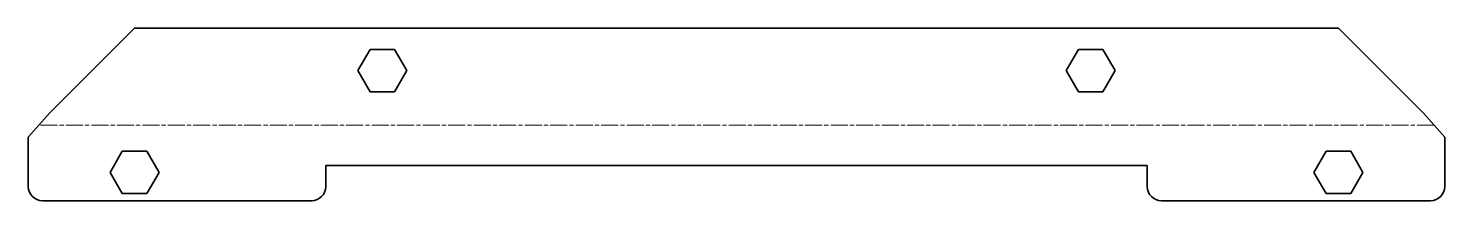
# Model space of a CAD drawing. Header units: inches. Extents: x 0 to 200, y 0 to 24.
import ezdxf

# ---------------------------------------------------------------- set-up
doc = ezdxf.new("R2010")
doc.units = ezdxf.units.IN
doc.header["$MEASUREMENT"] = 0
doc.linetypes.add('Chain', pattern=[13.68, 9.12, -1.14, 2.28, -1.14])
doc.layers.add('SIMUMAK Bend Centerline (ISO)', color=7, linetype='Chain', lineweight=9)
doc.layers.add('SIMUMAK Visible (ISO)', color=7, linetype='Continuous', lineweight=35)

# ---------------------------------------------------------------- blocks, each defined once
blk = doc.blocks.new('CD-IND-30-CSFI-02_Sheet_CD-IND-30-CSFI-02 (desplegada)')
at = {"layer": 'SIMUMAK Bend Centerline (ISO)', "ltscale": 0.263158}
blk.add_line((98.5, -1.5), (-98.5, -1.5), dxfattribs=at)
at = {"layer": 'SIMUMAK Visible (ISO)'}
for p, q in [((-97, 0.2), (-85, 12.2)), ((-85, 12.2), (85, 12.2)), ((85, 12.2), (97, 0.2)), ((-53.46, 6.2), (-51.73, 9.2)), ((-51.73, 9.2), (-48.27, 9.2)), ((-48.27, 9.2), (-46.54, 6.2)), ((46.54, 6.2), (48.27, 9.2)), ((48.27, 9.2), (51.73, 9.2)), ((51.73, 9.2), (53.46, 6.2)), ((-51.73, 3.2), (-53.46, 6.2)), ((-46.54, 6.2), (-48.27, 3.2)), ((48.27, 3.2), (46.54, 6.2)), ((53.46, 6.2), (51.73, 3.2)), ((-48.27, 3.2), (-51.73, 3.2)), ((51.73, 3.2), (48.27, 3.2)), ((-100, -3.2), (-100, -10.2)), ((100, -3.2), (100, -10.2)), ((-88.46, -8.2), (-86.73, -5.2)), ((-86.73, -5.2), (-83.27, -5.2)), ((-83.27, -5.2), (-81.54, -8.2)), ((81.54, -8.2), (83.27, -5.2)), ((83.27, -5.2), (86.73, -5.2)), ((86.73, -5.2), (88.46, -8.2)), ((-58, -7.2), (58, -7.2)), ((-58, -10.2), (-58, -7.2)), ((58, -7.2), (58, -10.2)), ((-86.73, -11.2), (-88.46, -8.2)), ((-81.54, -8.2), (-83.27, -11.2)), ((83.27, -11.2), (81.54, -8.2)), ((88.46, -8.2), (86.73, -11.2)), ((-83.27, -11.2), (-86.73, -11.2)), ((86.73, -11.2), (83.27, -11.2)), ((-98, -12.2), (-60, -12.2)), ((60, -12.2), (98, -12.2))]:
    blk.add_line(p, q, dxfattribs=at)
at = {"layer": 'SIMUMAK Visible (ISO)', "extrusion": (0, 0, -1)}
for centre, start, end in [((98, -10.2), 270, 0), ((60, -10.2), 180, 270), ((-60, -10.2), 270, 0), ((-98, -10.2), 180, 270)]:
    blk.add_arc(centre, 2, start, end, dxfattribs=at)
at = {"layer": 'SIMUMAK Visible (ISO)'}
for points in [[(-97, 0.2), (-98, -0.93), (-99, -2.07), (-100, -3.2)], [(97, 0.2), (98, -0.93), (99, -2.07), (100, -3.2)]]:
    blk.add_open_spline(points, degree=3, dxfattribs=at)

msp = doc.modelspace()

# ---------------------------------------------------------------- block references
msp.add_blockref('CD-IND-30-CSFI-02_Sheet_CD-IND-30-CSFI-02 (desplegada)', (100, 12.2))

doc.saveas('drawing.dxf')
